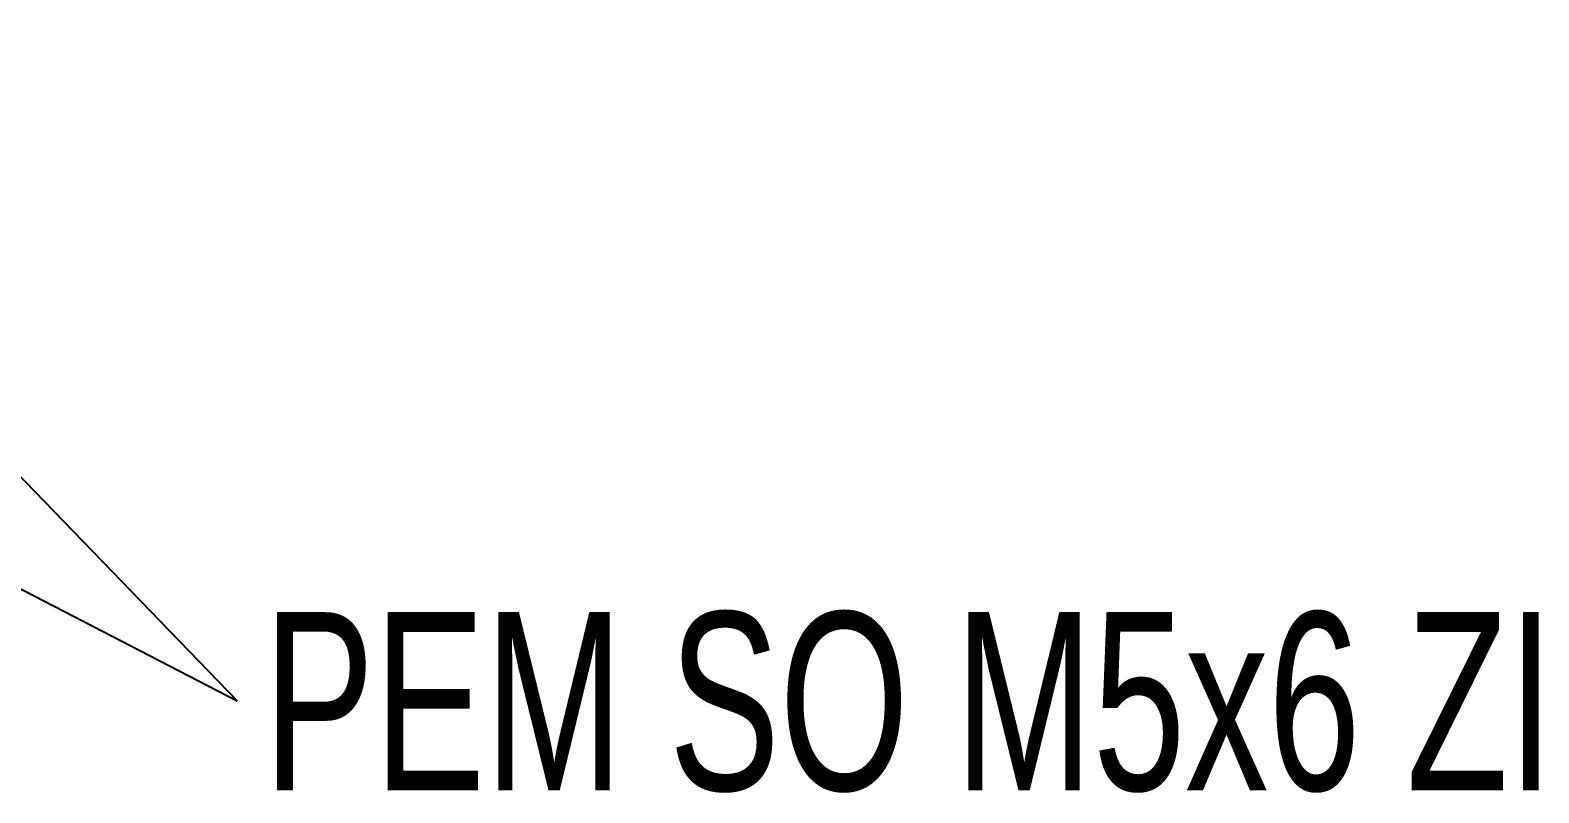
# Model space of a CAD drawing. Header units: millimetres. Extents: x 0 to 415, y 0 to 292.
# Drawn here: x 269.43 to 299.08, y 137.43 to 152.41 of the extents above; entities that cross this region are included whole.
import ezdxf

# ---------------------------------------------------------------- set-up
doc = ezdxf.new("R2010")
doc.units = ezdxf.units.MM
doc.styles.add('SLDTEXTSTYLE4', font='TXT', dxfattribs={"width": 0.696429})
doc.dimstyles.new('SLDDIMSTYLE1', dxfattribs={"dimtxt": 0.18, "dimasz": 3.302, "dimexe": 0, "dimexo": 0.0625, "dimgap": 0, "dimtad": 0, "dimtih": 1, "dimtoh": 1, "dimdec": 0, "dimrnd": 1e-09, "dimzin": 0, "dimdsep": 46, "dimtxsty": 'Standard', "dimsah": 1, "dimcen": 0.09, "dimadec": 0, "dimazin": 0, "dimtfac": 3.302, "dimtdec": 0, "dimtofl": 0, "dimtmove": 0, "dimatfit": 3, "dimfxl": 1, "dimfrac": 2, "dimtolj": 1, "dimtzin": 0, "dimarcsym": 0})

# ---------------------------------------------------------------- blocks, each defined once
blk = doc.blocks.new('SW_NOTE_2')
at = {"color": 0, "linetype": 'Continuous', "lineweight": 0, "insert": (0.525, 1.741), "char_height": 3.5, "attachment_point": 1, "style": 'SLDTEXTSTYLE4'}
blk.add_mtext('PEM SO M5x6 ZI', dxfattribs=at)
blk = doc.blocks.new('SW_NOTE_3')
at = {"color": 0, "linetype": 'Continuous', "lineweight": 0, "insert": (0.516, 1.74), "char_height": 3.5, "attachment_point": 1, "style": 'SLDTEXTSTYLE4'}
blk.add_mtext('PEM SO M5x6 ZI', dxfattribs=at)

msp = doc.modelspace()

# ---------------------------------------------------------------- block references
at = {"color": 7, "linetype": 'Continuous', "lineweight": 0}
for name in ['SW_NOTE_3', 'SW_NOTE_2']:
    msp.add_blockref(name, (273.4954, 139.2374), dxfattribs=at)

# ---------------------------------------------------------------- leaders
for points in [[(260.7557, 152.4134), (273.4954, 139.2374)], [(251.4026, 150.6413), (273.4954, 139.2374)]]:
    msp.add_leader(points, dimstyle='SLDDIMSTYLE1', dxfattribs=at)

doc.saveas('drawing.dxf')
